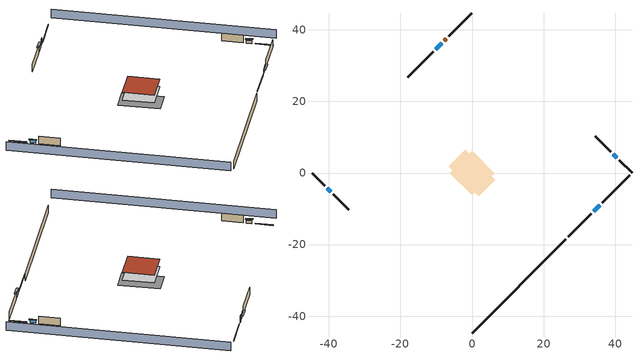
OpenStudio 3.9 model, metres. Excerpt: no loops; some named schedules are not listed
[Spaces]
conditioned space 1
 floor foundation (Slab1 construction): -6.55,1.87 -1.87,6.55 6.55,-1.87 1.87,-6.55 z-2.13
 floor adiabatic (AdiabaticFloorConstruction): -6.28,0 0,6.28 6.28,0 0,-6.28 z0.3
 wall outside (Wall1 construction): 36.4,-8.32 44.06,-0.66 z0.3:2.74
 wall outside (Wall2 construction): -38.76,-5.96 -34.5,-10.22 z0.3:2.74
 wall outside (Wall3 construction): -10.83,33.89 -17.96,26.76 z0.3:2.74
 wall outside (Wall4 construction): 38.76,5.96 34.5,10.22 z0.3:2.74
 wall outside (RimJoist1 construction): 26.86,-17.86 33.35,-11.37 z0.3:0.61
 wall outside (RimJoist2 construction): -44.72,0 -41.12,-3.6 z0.3:0.61
 wall outside (RimJoist3 construction): 0,44.72 -6.49,38.23 z0.3:0.61
 wall outside (RimJoist4 construction): 44.72,0 41.12,3.6 z0.3:0.61
 wall outside (AdiabaticWallConstruction): 34.01,-10.71 35.74,-8.98 / -8.45,36.27 -10.18,34.54 z0.3:1.37; -40.47,-4.26 -39.41,-5.31 / 40.47,4.26 39.41,5.31 z0.3:1.28
 wall outside (AdiabaticWallConstruction 1): -7.14,37.58 -7.79,36.93 z0.3:2.34
 wall foundation (FoundationWall1 construction): 0,-44.72 26.21,-18.51 z-2.13:0.3
 window (WindowConstruction): 34.01,-10.71 35.74,-8.98 z0.3:1.37
 window (WindowConstruction 1): -40.46,-4.26 -39.41,-5.31 z0.3:1.28
 window (WindowConstruction 2): -8.45,36.27 -10.18,34.54 z0.3:1.37
 window (WindowConstruction 3): 40.46,4.26 39.41,5.31 z0.3:1.28
 door (Door): -7.14,37.58 -7.79,36.93 z0.3:2.34
 ceiling adiabatic (AdiabaticFloorConstruction): 0,-6.28 6.28,0 0,6.28 -6.28,0 z0.3
 roof outside (Roof1 construction): 0,6.28 -6.28,0 0,-6.28 6.28,0 z2.74
shading: 47.95,3.23 3.23,47.95 / -47.95,-3.23 -3.23,-47.95 z0:2.74; 35.96,-8.77 33.79,-10.93 34.22,-11.36 36.39,-9.2 z1.68; -39.2,-5.52 -40.68,-4.04 -41.11,-4.47 -39.63,-5.95 z1.58; -10.39,34.33 -8.23,36.49 -8.66,36.92 -10.82,34.76 z1.68; 39.2,5.52 40.68,4.04 41.11,4.47 39.63,5.95 z1.58
[Site]
Portland Intl Arpt_OR: Latitude {deg}=45.59; Longitude {deg}=-122.6; Time Zone {hr}=-8; Elevation {m}=33; Terrain=Suburbs; Keep Site Location Information=Yes
[Site:GroundTemperature:Shallow]
10.2558, 8.96328, 8.85977, 9.47314, 11.9355, 14.3863, 16.5111, 17.8571, 17.9714, 16.8767, 14.8061, 12.4304
[Site:WaterMainsTemperature]
Calculation Method=Schedule; Temperature Schedule=mains temperature schedule
[Building]
Building 1
[Material] Roughness=Rough
Name | Thickness {m} | Conductivity {W/m-K} | Density {kg/m3} | Specific Heat {J/kg-K} | Thermal Absorptance | Solar Absorptance | Visible Absorptance
asphalt or fiberglass shingles | 0.00635 | 0.162714 | 1121.4 | 1465.45 | 0.9 | 0.85 | 0.85
roof rigid ins | 0.103632 | 0.029427 | 32.04 | 1214.23 | 0.9 | 0.7 | 0.7
osb sheathing 0.75 in. | 0.01905 | 0.115458 | 512.64 | 1214.23 | 0.9 | 0.7 | 0.7
roof stud and cavity | 0.2032 | 0.0828465 | 78.34581 | 1123.46 | 0.9 | 0.7 | 0.7
gypsum board | 0.0127 | 0.160291 | 801 | 837.4 | 0.9 | 0.6 | 0.6
composite shingle siding | 0.00635 | 0.162714 | 1121.4 | 1465.45 | 0.9 | 0.7 | 0.7
osb sheathing 0.5 in. | 0.0127 | 0.115458 | 512.64 | 1214.23 | 0.9 | 0.7 | 0.7
wall stud and cavity | 0.1397 | 0.434317 | 139.0536 | 1170.24 | 0.9 | 0.7 | 0.7
rim joist stud and cavity | 0.0508 | 0.144151 | 50.32683 | 1063.81 | 0.9 | 0.6 | 0.6
concrete 8.0 in. | 0.2032 | 1.803125 | 2242.8 | 837.4 | 0.9 | 0.7 | 0.7
gypsum board 1 | 0.0127 | 0.160291 | 801 | 837.4 | 0.9 | 0.7 | 0.7
concrete 4.0 in. | 0.1016 | 1.803125 | 2242.8 | 837.4 | 0.9 | 0.7 | 0.7
floor covering | 0.0127 | 0.0450781 | 54.468 | 1339.84 | 0.9 | 0.9 | 0.9
wood siding; wood siding 1 | 0.0254 | 0.102417 | 544.68 | 1172.36
wall rigid ins; floor rigid ins | 0.512978 | 0.029427 | 32.04 | 1214.23 | 0.9 | 0.7 | 0.7
wall stud and cavity 1 | 0.0889 | 0.380278 | 52.3479 | 1209.89 | 0.9 | 0.7 | 0.7
door material | 0.04445 | 0.0612267 | 512.64 | 1214.23 | 0.9 | 0.7 | 0.7
floor stud and cavity | 0.1397 | 1.75129 | 37.0049 | 1207.88 | 0.9 | 0.7 | 0.7
floor covering 1 | 0.0127 | 0.0433444 | 54.468 | 1339.84 | 0.9 | 0.6 | 0.6
wall stud and cavity 2 | 0.0889 | 0.391764 | 83.0341 | 1211.67 | 0.9 | 0.7 | 0.7
furniture material conditioned space 1 | 0.1524 | 0.115458 | 640.8 | 1214.23 | 0.9 | 0.6 | 0.6
[Construction]
Roof1 construction: asphalt or fiberglass shingles, roof rigid ins, osb sheathing 0.75 in., roof stud and cavity, gypsum board
Wall1 construction; Wall2 construction; Wall3 construction; Wall4 construction: composite shingle siding, osb sheathing 0.5 in., wall stud and cavity, gypsum board
RimJoist1 construction; RimJoist2 construction; RimJoist3 construction; RimJoist4 construction: composite shingle siding, rim joist stud and cavity
FoundationWall1 construction: concrete 8.0 in., gypsum board 1
Slab1 construction: concrete 4.0 in., floor covering
WindowConstruction; WindowConstruction 1; WindowConstruction 2; WindowConstruction 3: WindowMaterial
AdiabaticWallConstruction: wood siding, wall rigid ins, wall stud and cavity 1, gypsum board
Door: door material
AdiabaticWallConstruction 1: wood siding 1, wall rigid ins, wall stud and cavity 1, gypsum board
AdiabaticFloorConstruction: floor stud and cavity, floor rigid ins, osb sheathing 0.75 in., floor covering 1
PartitionWallConstruction: gypsum board, wall stud and cavity 2, gypsum board
furniture construction conditioned space 1: furniture material conditioned space 1
[WindowMaterial:SimpleGlazingSystem]
WindowMaterial: U-Factor {W/m2-K}=2.78222; Solar Heat Gain Coefficient=0.56
[ThermalZone]
conditioned space: Multiplier=1; Volume {m3}=384.656; Thermostat=conditioned space temperature setpoint; Use Ideal Air Loads=No
[Sizing:Zone]
conditioned space: Zone Cooling Design Supply Air Temperature Input Method=SupplyAirTemperature; Zone Cooling Design Supply Air Temperature {C}=14; Zone Cooling Design Supply Air Temperature Difference {deltaC}=11.11; Zone Heating Design Supply Air Temperature Input Method=SupplyAirTemperature; Zone Heating Design Supply Air Temperature {C}=40; Zone Heating Design Supply Air Temperature Difference {deltaC}=11.11; Zone Cooling Design Supply Air Humidity Ratio {kg-H2O/kg-air}=0.0085; Zone Heating Design Supply Air Humidity Ratio {kg-H2O/kg-air}=0.008; Cooling Design Air Flow Method=DesignDay; Heating Design Air Flow Method=DesignDay; Account for Dedicated Outdoor Air System=No; Dedicated Outdoor Air System Control Strategy=NeutralSupplyAir; Dedicated Outdoor Air Low Setpoint Temperature for Design {C}=autosize; Dedicated Outdoor Air High Setpoint Temperature for Design {C}=autosize; Zone Load Sizing Method=Sensible Load Only No Latent Load; Zone Latent Cooling Design Supply Air Humidity Ratio Input Method=HumidityRatioDifference; Zone Cooling Design Supply Air Humidity Ratio Difference {kgWater/kgDryAir}=0.005; Zone Latent Heating Design Supply Air Humidity Ratio Input Method=HumidityRatioDifference; Zone Humidification Design Supply Air Humidity Ratio Difference {kgWater/kgDryAir}=0.005; Sizing Option=Coincident
[Space]
conditioned space 1: Thermal Zone=conditioned space; Volume {m3}=384.656
[ThermostatSetpoint:DualSetpoint]
conditioned space temperature setpoint: Heating Setpoint Temperature Schedule=heating setpoint; Cooling Setpoint Temperature Schedule=cooling setpoint; Temperature Difference Between Cutout And Setpoint {deltaC}=0
[Foundation:Kiva]
Foundation Kiva 1: Initial Indoor Air Temperature {C}=23.8889; Wall Height Above Grade {m}=0.3048; Wall Depth Below Slab {m}=0.2032
[Foundation:Kiva:Settings]
Soil Conductivity {W/m-K}=1.9041; Soil Density {kg/m3}=1842.3; Soil Specific Heat {J/kg-K}=418.7; Ground Solar Absorptivity=0.9; Ground Thermal Absorptivity=0.9; Ground Surface Roughness {m}=0.03; Far-Field Width {m}=40; Deep-Ground Boundary Condition=ZeroFlux; Deep-Ground Depth {m}=40; Minimum Cell Dimension {m}=0.2; Maximum Cell Growth Coefficient=3; Simulation Timestep=Timestep
[SurfaceProperty:ExposedFoundationPerimeter]
Slab1: Exposed Perimeter Calculation Method=TotalExposedPerimeter; Total Exposed Perimeter {m}=37.06368
[SurfaceProperty:IncidentSolarMultiplier] Incident Solar Multiplier=1; Incident Solar Multiplier Schedule=trans schedule winter=0.85 summer=0.7
Window1; Window2; Window3; Window4
[InternalMass:Definition] Design Level Calculation Method=SurfaceArea
Name | Construction | Surface Area {m2}
partition wall mass | PartitionWallConstruction | 157.749
furniture mass conditioned space 1 | furniture construction conditioned space 1 | 63.09974
[InternalMass] Space or SpaceType=conditioned space 1; Multiplier=1
Name | Internal Mass Definition
partition wall mass | partition wall mass
furniture mass conditioned space 1 | furniture mass conditioned space 1
[External:File]
External File 1: File=in.schedules.csv
[ElectricEquipment:Definition] Design Level Calculation Method=EquipmentLevel
Name | Design Level {W} | Fraction Latent | Fraction Radiant | Fraction Lost
ceiling fan | 18.6347 | 0 | 0.558 | 0
clothes washer | 146.111 | 0.03 | 0.162 | 0.7
clothes dryer | 2256.51 | 0.015 | 0.081 | 0.85
dishwasher | 1303.96 | 0.3 | 0.18 | 0.4
fridge | 54.7945 | 0 | 0.6 | 0
freezer | 194.914 | 0 | 0.6 | 0
cooking range | 60.9529 | 0.16 | 0.384 | 0.2
misc tv | 427.285 | 0 | 0.6 | 0
misc plug loads | 358.675 | 0.021 | 0.558 | 0.049
misc permanent spa heater | 408.008 | 0 | 0 | 1
misc permanent spa pump | 426.676 | 0 | 0 | 1
whole house fan; mech vent house fan | 0 | 0 | 0 | 1
mech vent house fan cfis | 0 | 0 | 0 | 0
mech vent range fan 0; mech vent bath fan 0 | 30 | 0 | 0 | 1
[ElectricEquipment] Space or SpaceType=conditioned space 1
Name | Electric Equipment Definition | Schedule
ceiling fan | ceiling fan | ceiling_fan
clothes washer | clothes washer | clothes_washer
clothes dryer | clothes dryer | clothes_dryer
dishwasher | dishwasher | dishwasher
fridge | fridge | fridge schedule
freezer | freezer | freezer schedule
cooking range | cooking range | cooking_range
misc tv | misc tv | plug_loads_tv
misc plug loads | misc plug loads | plug_loads_other
misc permanent spa heater | misc permanent spa heater | misc permanent spa heater schedule
misc permanent spa pump | misc permanent spa pump | misc permanent spa pump schedule
whole house fan | whole house fan | Always On Discrete
mech vent house fan | mech vent house fan | mech vent house fan schedule
mech vent house fan cfis | mech vent house fan cfis | mech vent house fan cfis schedule
mech vent range fan 0 | mech vent range fan 0 | mech vent range fan 0 schedule
mech vent bath fan 0 | mech vent bath fan 0 | mech vent bath fan 0 schedule
[EnergyManagementSystem:Sensor]
Name | Output Variable or Output Meter Index Key | Output Variable or Output Meter
water_heater_amb_temp; fridge_tin_s; tin_s | conditioned space | Zone Mean Air Temperature
water_heater_amb_rh | conditioned space | Zone Air Relative Humidity
water_heater_T_set | water heater setpoint | Schedule Value
out_pb_s |  | Site Outdoor Air Barometric Pressure
out_wt_s |  | Site Outdoor Air Humidity Ratio
win_s | conditioned space | Zone Air Humidity Ratio
site_vw_s |  | Site Wind Speed
tout_s | conditioned space | Zone Outdoor Air Drybulb Temperature
cool_season | cooling season schedule | Schedule Value
natural_vent_s | natural vent schedule | Schedule Value
htg_sp_s | heating setpoint | Schedule Value
clg_sp_s | cooling setpoint | Schedule Value
mech_vent_range_fan_0_sch_s | mech vent range fan 0 schedule | Schedule Value
mech_vent_bath_fan_0_sch_s | mech vent bath fan 0 schedule | Schedule Value
clothes_dryer_exhaust_0_sch_s | clothes_dryer | Schedule Value
conditioned_space_htg_unmet_s | conditioned space | Zone Heating Setpoint Not Met Time
conditioned_space_clg_unmet_s | conditioned space | Zone Cooling Setpoint Not Met Time
htg_load_cond |  | Heating:EnergyTransfer:Zone:CONDITIONED SPACE
clg_load_cond |  | Cooling:EnergyTransfer:Zone:CONDITIONED SPACE
s_conv | FoundationWall1 | Surface Inside Face Convection Heat Gain Energy
s_ig | FoundationWall1 | Surface Inside Face Internal Gains Radiation Heat Gain Energy
s_sol | FoundationWall1 | Surface Inside Face Solar Radiation Heat Gain Energy
s_lgt | FoundationWall1 | Surface Inside Face Lights Radiation Heat Gain Energy
s_surf | FoundationWall1 | Surface Inside Face Net Surface Thermal Radiation Heat Gain Energy
s_conv_1 | inferred conditioned ceiling | Surface Inside Face Convection Heat Gain Energy
s_ig_1 | inferred conditioned ceiling | Surface Inside Face Internal Gains Radiation Heat Gain Energy
s_sol_1 | inferred conditioned ceiling | Surface Inside Face Solar Radiation Heat Gain Energy
s_lgt_1 | inferred conditioned ceiling | Surface Inside Face Lights Radiation Heat Gain Energy
s_surf_1 | inferred conditioned ceiling | Surface Inside Face Net Surface Thermal Radiation Heat Gain Energy
s_conv_2 | inferred conditioned floor | Surface Inside Face Convection Heat Gain Energy
s_ig_2 | inferred conditioned floor | Surface Inside Face Internal Gains Radiation Heat Gain Energy
s_sol_2 | inferred conditioned floor | Surface Inside Face Solar Radiation Heat Gain Energy
s_lgt_2 | inferred conditioned floor | Surface Inside Face Lights Radiation Heat Gain Energy
s_surf_2 | inferred conditioned floor | Surface Inside Face Net Surface Thermal Radiation Heat Gain Energy
s_conv_3 | RimJoist1 | Surface Inside Face Convection Heat Gain Energy
s_ig_3 | RimJoist1 | Surface Inside Face Internal Gains Radiation Heat Gain Energy
s_sol_3 | RimJoist1 | Surface Inside Face Solar Radiation Heat Gain Energy
s_lgt_3 | RimJoist1 | Surface Inside Face Lights Radiation Heat Gain Energy
s_surf_3 | RimJoist1 | Surface Inside Face Net Surface Thermal Radiation Heat Gain Energy
s_conv_4 | RimJoist2 | Surface Inside Face Convection Heat Gain Energy
s_ig_4 | RimJoist2 | Surface Inside Face Internal Gains Radiation Heat Gain Energy
s_sol_4 | RimJoist2 | Surface Inside Face Solar Radiation Heat Gain Energy
s_lgt_4 | RimJoist2 | Surface Inside Face Lights Radiation Heat Gain Energy
s_surf_4 | RimJoist2 | Surface Inside Face Net Surface Thermal Radiation Heat Gain Energy
s_conv_5 | RimJoist3 | Surface Inside Face Convection Heat Gain Energy
s_ig_5 | RimJoist3 | Surface Inside Face Internal Gains Radiation Heat Gain Energy
s_sol_5 | RimJoist3 | Surface Inside Face Solar Radiation Heat Gain Energy
s_lgt_5 | RimJoist3 | Surface Inside Face Lights Radiation Heat Gain Energy
s_surf_5 | RimJoist3 | Surface Inside Face Net Surface Thermal Radiation Heat Gain Energy
s_conv_6 | RimJoist4 | Surface Inside Face Convection Heat Gain Energy
s_ig_6 | RimJoist4 | Surface Inside Face Internal Gains Radiation Heat Gain Energy
s_sol_6 | RimJoist4 | Surface Inside Face Solar Radiation Heat Gain Energy
s_lgt_6 | RimJoist4 | Surface Inside Face Lights Radiation Heat Gain Energy
s_surf_6 | RimJoist4 | Surface Inside Face Net Surface Thermal Radiation Heat Gain Energy
s_conv_7 | Roof1 | Surface Inside Face Convection Heat Gain Energy
s_ig_7 | Roof1 | Surface Inside Face Internal Gains Radiation Heat Gain Energy
s_sol_7 | Roof1 | Surface Inside Face Solar Radiation Heat Gain Energy
s_lgt_7 | Roof1 | Surface Inside Face Lights Radiation Heat Gain Energy
s_surf_7 | Roof1 | Surface Inside Face Net Surface Thermal Radiation Heat Gain Energy
s_conv_8 | Slab1 | Surface Inside Face Convection Heat Gain Energy
s_ig_8 | Slab1 | Surface Inside Face Internal Gains Radiation Heat Gain Energy
s_sol_8 | Slab1 | Surface Inside Face Solar Radiation Heat Gain Energy
s_lgt_8 | Slab1 | Surface Inside Face Lights Radiation Heat Gain Energy
s_surf_8 | Slab1 | Surface Inside Face Net Surface Thermal Radiation Heat Gain Energy
ss_sol | Door1 | Surface Inside Face Solar Radiation Heat Gain Energy
ss_lgt | Door1 | Surface Inside Face Lights Radiation Heat Gain Energy
ss_conv | Door1 | Surface Inside Face Convection Heat Gain Energy
ss_ig | Door1 | Surface Inside Face Internal Gains Radiation Heat Gain Energy
ss_surf | Door1 | Surface Inside Face Net Surface Thermal Radiation Heat Gain Energy
ss_conv_1 | Window1 | Surface Inside Face Convection Heat Gain Energy
ss_ig_1 | Window1 | Surface Inside Face Internal Gains Radiation Heat Gain Energy
ss_surf_1 | Window1 | Surface Inside Face Net Surface Thermal Radiation Heat Gain Energy
ss_trans_in | Window1 | Surface Window Transmitted Solar Radiation Rate
ss_back_out | Window1 | Surface Window Shortwave from Zone Back Out Window Heat Transfer Rate
ss_trans_out | Window1 | Surface Inside Face Initial Transmitted Diffuse Transmitted Out Window Solar Radiation Rate
ss_conv_2 | Window2 | Surface Inside Face Convection Heat Gain Energy
ss_ig_2 | Window2 | Surface Inside Face Internal Gains Radiation Heat Gain Energy
ss_surf_2 | Window2 | Surface Inside Face Net Surface Thermal Radiation Heat Gain Energy
ss_trans_in_1 | Window2 | Surface Window Transmitted Solar Radiation Rate
ss_back_out_1 | Window2 | Surface Window Shortwave from Zone Back Out Window Heat Transfer Rate
ss_trans_out_1 | Window2 | Surface Inside Face Initial Transmitted Diffuse Transmitted Out Window Solar Radiation Rate
ss_conv_3 | Window3 | Surface Inside Face Convection Heat Gain Energy
ss_ig_3 | Window3 | Surface Inside Face Internal Gains Radiation Heat Gain Energy
ss_surf_3 | Window3 | Surface Inside Face Net Surface Thermal Radiation Heat Gain Energy
ss_trans_in_2 | Window3 | Surface Window Transmitted Solar Radiation Rate
ss_back_out_2 | Window3 | Surface Window Shortwave from Zone Back Out Window Heat Transfer Rate
ss_trans_out_2 | Window3 | Surface Inside Face Initial Transmitted Diffuse Transmitted Out Window Solar Radiation Rate
ss_conv_4 | Window4 | Surface Inside Face Convection Heat Gain Energy
ss_ig_4 | Window4 | Surface Inside Face Internal Gains Radiation Heat Gain Energy
ss_surf_4 | Window4 | Surface Inside Face Net Surface Thermal Radiation Heat Gain Energy
ss_trans_in_3 | Window4 | Surface Window Transmitted Solar Radiation Rate
ss_back_out_3 | Window4 | Surface Window Shortwave from Zone Back Out Window Heat Transfer Rate
ss_trans_out_3 | Window4 | Surface Inside Face Initial Transmitted Diffuse Transmitted Out Window Solar Radiation Rate
s_conv_9 | Wall1 | Surface Inside Face Convection Heat Gain Energy
s_ig_9 | Wall1 | Surface Inside Face Internal Gains Radiation Heat Gain Energy
s_sol_9 | Wall1 | Surface Inside Face Solar Radiation Heat Gain Energy
s_lgt_9 | Wall1 | Surface Inside Face Lights Radiation Heat Gain Energy
s_surf_9 | Wall1 | Surface Inside Face Net Surface Thermal Radiation Heat Gain Energy
s_conv_10 | Wall2 | Surface Inside Face Convection Heat Gain Energy
s_ig_10 | Wall2 | Surface Inside Face Internal Gains Radiation Heat Gain Energy
s_sol_10 | Wall2 | Surface Inside Face Solar Radiation Heat Gain Energy
s_lgt_10 | Wall2 | Surface Inside Face Lights Radiation Heat Gain Energy
s_surf_10 | Wall2 | Surface Inside Face Net Surface Thermal Radiation Heat Gain Energy
s_conv_11 | Wall3 | Surface Inside Face Convection Heat Gain Energy
s_ig_11 | Wall3 | Surface Inside Face Internal Gains Radiation Heat Gain Energy
s_sol_11 | Wall3 | Surface Inside Face Solar Radiation Heat Gain Energy
s_lgt_11 | Wall3 | Surface Inside Face Lights Radiation Heat Gain Energy
s_surf_11 | Wall3 | Surface Inside Face Net Surface Thermal Radiation Heat Gain Energy
s_conv_12 | Wall4 | Surface Inside Face Convection Heat Gain Energy
s_ig_12 | Wall4 | Surface Inside Face Internal Gains Radiation Heat Gain Energy
s_sol_12 | Wall4 | Surface Inside Face Solar Radiation Heat Gain Energy
s_lgt_12 | Wall4 | Surface Inside Face Lights Radiation Heat Gain Energy
s_surf_12 | Wall4 | Surface Inside Face Net Surface Thermal Radiation Heat Gain Energy
im_conv | furniture mass conditioned space 1 | Surface Inside Face Convection Heat Gain Energy
im_ig | furniture mass conditioned space 1 | Surface Inside Face Internal Gains Radiation Heat Gain Energy
im_sol | furniture mass conditioned space 1 | Surface Inside Face Solar Radiation Heat Gain Energy
im_lgt | furniture mass conditioned space 1 | Surface Inside Face Lights Radiation Heat Gain Energy
im_surf | furniture mass conditioned space 1 | Surface Inside Face Net Surface Thermal Radiation Heat Gain Energy
im_conv_1 | partition wall mass | Surface Inside Face Convection Heat Gain Energy
im_ig_1 | partition wall mass | Surface Inside Face Internal Gains Radiation Heat Gain Energy
im_sol_1 | partition wall mass | Surface Inside Face Solar Radiation Heat Gain Energy
im_lgt_1 | partition wall mass | Surface Inside Face Lights Radiation Heat Gain Energy
im_surf_1 | partition wall mass | Surface Inside Face Net Surface Thermal Radiation Heat Gain Energy
airflow_gain | infil flow | Infiltration Sensible Heat Gain Energy
airflow_loss | infil flow | Infiltration Sensible Heat Loss Energy
airflow_gain_1 | natural vent flow | Infiltration Sensible Heat Gain Energy
airflow_loss_1 | natural vent flow | Infiltration Sensible Heat Loss Energy
airflow_gain_2 | whole house fan flow | Infiltration Sensible Heat Gain Energy
airflow_loss_2 | whole house fan flow | Infiltration Sensible Heat Loss Energy
mv_conv | mech vent bath fan 0 | Electric Equipment Convective Heating Energy
mv_rad | mech vent bath fan 0 | Electric Equipment Radiant Heating Energy
mv_conv_1 | mech vent house fan | Electric Equipment Convective Heating Energy
mv_rad_1 | mech vent house fan | Electric Equipment Radiant Heating Energy
mv_conv_2 | mech vent house fan cfis | Electric Equipment Convective Heating Energy
mv_rad_2 | mech vent house fan cfis | Electric Equipment Radiant Heating Energy
mv_conv_3 | mech vent range fan 0 | Electric Equipment Convective Heating Energy
mv_rad_3 | mech vent range fan 0 | Electric Equipment Radiant Heating Energy
mv_conv_4 | mech vent house fan latent load | Other Equipment Convective Heating Energy
mv_rad_4 | mech vent house fan latent load | Other Equipment Radiant Heating Energy
mv_conv_5 | mech vent house fan sensible load | Other Equipment Convective Heating Energy
mv_rad_5 | mech vent house fan sensible load | Other Equipment Radiant Heating Energy
ig_lgt_conv | interior lighting | Lights Convective Heating Energy
ig_lgt_rad | interior lighting | Lights Radiant Heating Energy
ig_lgt_vis | interior lighting | Lights Visible Radiation Heating Energy
ig_ee_conv | ceiling fan | Electric Equipment Convective Heating Energy
ig_ee_rad | ceiling fan | Electric Equipment Radiant Heating Energy
ig_ee_conv_1 | clothes dryer | Electric Equipment Convective Heating Energy
ig_ee_rad_1 | clothes dryer | Electric Equipment Radiant Heating Energy
ig_ee_conv_2 | clothes washer | Electric Equipment Convective Heating Energy
ig_ee_rad_2 | clothes washer | Electric Equipment Radiant Heating Energy
ig_ee_conv_3 | cooking range | Electric Equipment Convective Heating Energy
ig_ee_rad_3 | cooking range | Electric Equipment Radiant Heating Energy
ig_ee_conv_4 | dishwasher | Electric Equipment Convective Heating Energy
ig_ee_rad_4 | dishwasher | Electric Equipment Radiant Heating Energy
ig_ee_conv_5 | freezer | Electric Equipment Convective Heating Energy
ig_ee_rad_5 | freezer | Electric Equipment Radiant Heating Energy
ig_ee_conv_6 | fridge | Electric Equipment Convective Heating Energy
ig_ee_rad_6 | fridge | Electric Equipment Radiant Heating Energy
ig_ee_conv_7 | misc permanent spa heater | Electric Equipment Convective Heating Energy
ig_ee_rad_7 | misc permanent spa heater | Electric Equipment Radiant Heating Energy
ig_ee_conv_8 | misc permanent spa pump | Electric Equipment Convective Heating Energy
ig_ee_rad_8 | misc permanent spa pump | Electric Equipment Radiant Heating Energy
ig_ee_conv_9 | misc plug loads | Electric Equipment Convective Heating Energy
ig_ee_rad_9 | misc plug loads | Electric Equipment Radiant Heating Energy
ig_ee_conv_10 | misc tv | Electric Equipment Convective Heating Energy
ig_ee_rad_10 | misc tv | Electric Equipment Radiant Heating Energy
ig_ee_conv_11 | whole house fan | Electric Equipment Convective Heating Energy
ig_ee_rad_11 | whole house fan | Electric Equipment Radiant Heating Energy
ig_oe_conv | clothes dryer 1 | Other Equipment Convective Heating Energy
ig_oe_rad | clothes dryer 1 | Other Equipment Radiant Heating Energy
ig_oe_conv_1 | cooking range 1 | Other Equipment Convective Heating Energy
ig_oe_rad_1 | cooking range 1 | Other Equipment Radiant Heating Energy
ig_oe_conv_2 | general water use latent | Other Equipment Convective Heating Energy
ig_oe_rad_2 | general water use latent | Other Equipment Radiant Heating Energy
ig_oe_conv_3 | general water use sensible | Other Equipment Convective Heating Energy
ig_oe_rad_3 | general water use sensible | Other Equipment Radiant Heating Energy
[OtherEquipment:Definition] Design Level Calculation Method=EquipmentLevel
Name | Design Level {W} | Fraction Latent | Fraction Radiant | Fraction Lost
water heater sens; mech vent house fan sensible load | 0 | 0 | 0 | 0
water heater lat; mech vent house fan latent load | 0 | 1 | 0 | 0
water heater energy adjustment1 | 0.01 | 0 | 0 | 1
clothes dryer 2 | 0 | 0.015 | 0.081 | 0.85
cooking range 2 | 1786.35 | 0.16 | 0.384 | 0.2
general water use sensible | -61.6891 | 0 | 0.6 | 0
general water use latent | 62.594 | 1 | 0 | 0
[OtherEquipment] Space or SpaceType=conditioned space 1
Name | Other Equipment Definition | Schedule | Fuel Type
water heater sens | water heater sens | Always On Discrete
water heater lat | water heater lat | Always On Discrete
water heater energy adjustment1 | water heater energy adjustment1 | Always On Discrete | Electricity
clothes dryer 1 | clothes dryer 2 | clothes_dryer | Electricity
cooking range 1 | cooking range 2 | cooking_range | NaturalGas
general water use sensible | general water use sensible | general water use schedule
general water use latent | general water use latent | general water use schedule
mech vent house fan sensible load | mech vent house fan sensible load | Always On Discrete
mech vent house fan latent load | mech vent house fan latent load | Always On Discrete
[WaterUse:Equipment:Definition]
Name | Peak Flow Rate {m3/s}
clothes washer | 1.92672e-06
dishwasher | 4.8808e-06
[Lights:Definition]
interior lighting: Design Level Calculation Method=LightingLevel; Lighting Level {W}=217.806; Fraction Radiant=0.6; Fraction Visible=0.2; Return Air Fraction=0
[Lights]
interior lighting: Lights Definition=interior lighting; Space or SpaceType=conditioned space 1; Schedule=lighting_interior; Fraction Replaceable=1
[Exterior:Lights:Definition]
exterior lighting: Design Level {W}=7.09205
[Exterior:Lights]
exterior lighting: Exterior Lights Definition=exterior lighting; Schedule=exterior lighting schedule
[People:Definition]
occupants: Number of People Calculation Method=People; Number of People {people}=3; Fraction Radiant=0.314171; Sensible Heat Fraction=0.56303; Carbon Dioxide Generation Rate {m3/s-W}=0; Enable ASHRAE 55 Comfort Warnings=No; Mean Radiant Temperature Calculation Type=EnclosureAveraged
[People]
occupants: People Definition=occupants; Space or SpaceType=conditioned space 1; Number of People Schedule=occupants; Activity Level Schedule=occupants activity schedule; Multiplier=1
[SpaceInfiltration:DesignFlowRate] Space or SpaceType=conditioned space 1; Schedule=Always On Discrete; Design Flow Rate Calculation Method=Flow/Space; Design Flow Rate {m3/s}=0
natural vent flow; whole house fan flow; infil flow
